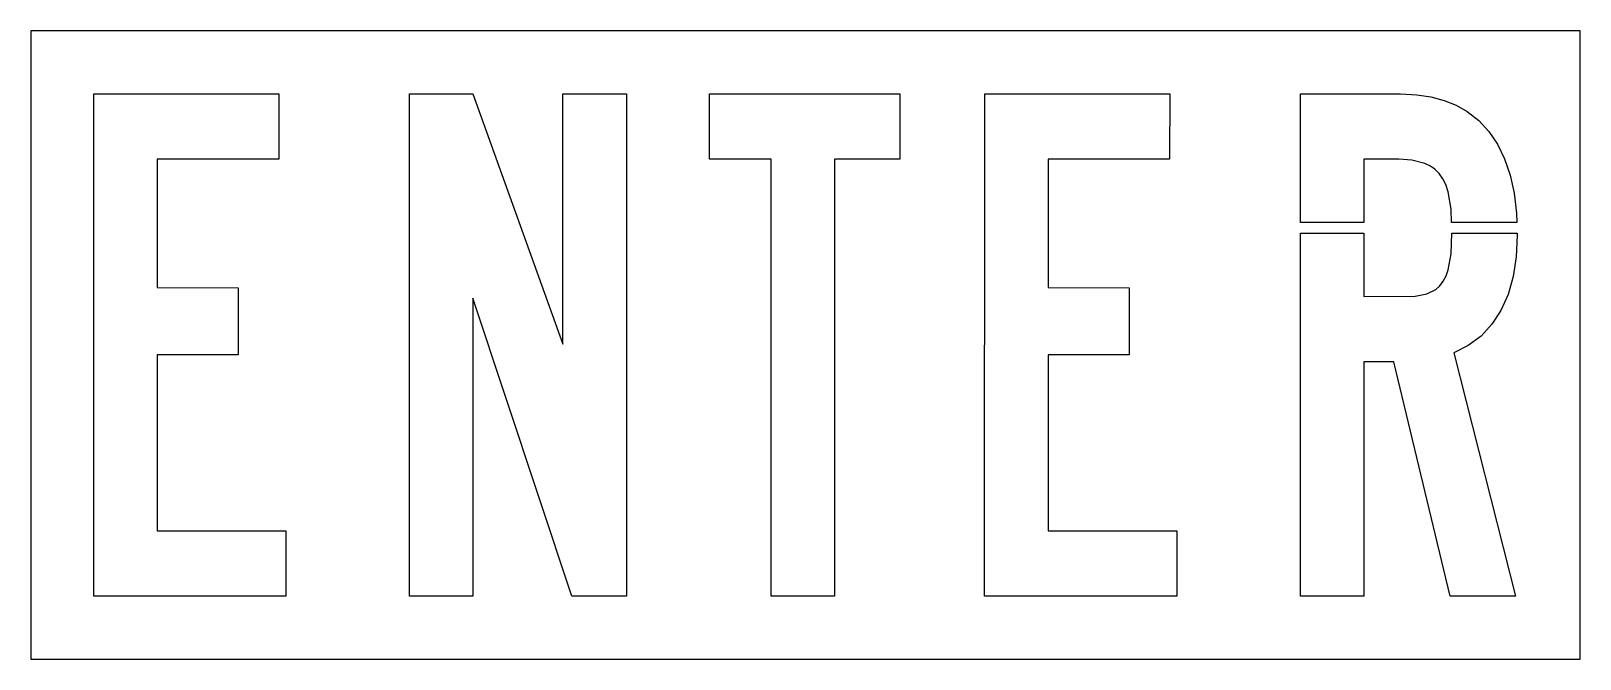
# Model space of a CAD drawing. Extents: x 0 to 74, y 0 to 30.
import ezdxf

# ---------------------------------------------------------------- set-up
doc = ezdxf.new("R2010")
doc.units = 0
doc.layers.add('CUT', color=7, linetype='Continuous')
doc.layers.add('OUTSIDE', color=1, linetype='Continuous')

msp = doc.modelspace()

# ---------------------------------------------------------------- linework, layer by layer
at = {"layer": 'CUT'}
for points in [[(11.839, 23.8841), (6.0305, 23.8819), (6.0305, 17.7398), (9.9053, 17.7355), (9.9048, 14.5363), (6.0305, 14.5315), (6.0305, 6.1181), (12.1786, 6.1159), (12.1793, 3), (3, 3.0048), (3.0014, 27), (11.8426, 26.9969)], [(18.0844, 3.0026), (18.0844, 26.9983), (21.1154, 26.9986), (25.4092, 15.0432), (25.4092, 26.9954), (28.4424, 26.9957), (28.4424, 3), (25.8314, 3), (21.1149, 17.2322), (21.1149, 3.0007)], [(35.3582, 3), (35.3582, 23.88), (32.4114, 23.8841), (32.4107, 27), (41.5038, 27), (41.5046, 23.8841), (38.3886, 23.8834), (38.3886, 3.0034)], [(54.3966, 23.8841), (48.5881, 23.8819), (48.5881, 17.7398), (52.4629, 17.7355), (52.4624, 14.5363), (48.5881, 14.5315), (48.5881, 6.1181), (54.7362, 6.1159), (54.7369, 3), (45.5576, 3.0048), (45.5591, 27), (54.4002, 26.9969)], [(67.4449, 22.9452), (67.2723, 23.1938), (67.0705, 23.3959), (66.8509, 23.5502), (66.5931, 23.6753), (65.9624, 23.8354), (65.3504, 23.8824), (63.6757, 23.8841), (63.6758, 20.8508), (60.6421, 20.8508), (60.6421, 26.9954), (65.4174, 26.9998), (66.2094, 26.9568), (66.8797, 26.8524), (67.508, 26.6832), (68.0787, 26.4538), (68.6058, 26.1586), (69.1671, 25.7237), (69.6502, 25.2048), (70.0642, 24.5921), (70.4002, 23.8975), (70.6623, 23.1161), (70.85, 22.2478), (70.9628, 21.293), (70.9786, 20.8508), (67.8634, 20.8508), (67.8368, 21.4814), (67.6942, 22.32), (67.5829, 22.6591)], [(69.2734, 15.4284), (68.6629, 14.971), (67.9678, 14.6222), (70.9119, 3), (67.7979, 3.0031), (65.0996, 14.1996), (63.6726, 14.1926), (63.6726, 3.0031), (60.6421, 3), (60.6421, 20.3488), (63.6758, 20.3488), (63.6759, 17.3155), (66.1299, 17.3354), (66.679, 17.4454), (67.1055, 17.659), (67.3011, 17.8315), (67.4648, 18.0439), (67.5985, 18.2978), (67.7041, 18.5957), (67.8409, 19.3522), (67.8837, 20.3488), (70.9966, 20.3488), (71, 20.2534), (70.9498, 19.2175), (70.8025, 18.27), (70.5603, 17.4154), (70.2219, 16.6505), (69.7921, 15.9876)]]:
    msp.add_lwpolyline(points, close=True, dxfattribs=at)
at = {"layer": 'OUTSIDE'}
msp.add_lwpolyline([(0, 0), (74, 0), (74, 30), (0, 30)], close=True, dxfattribs=at)

doc.saveas('drawing.dxf')
